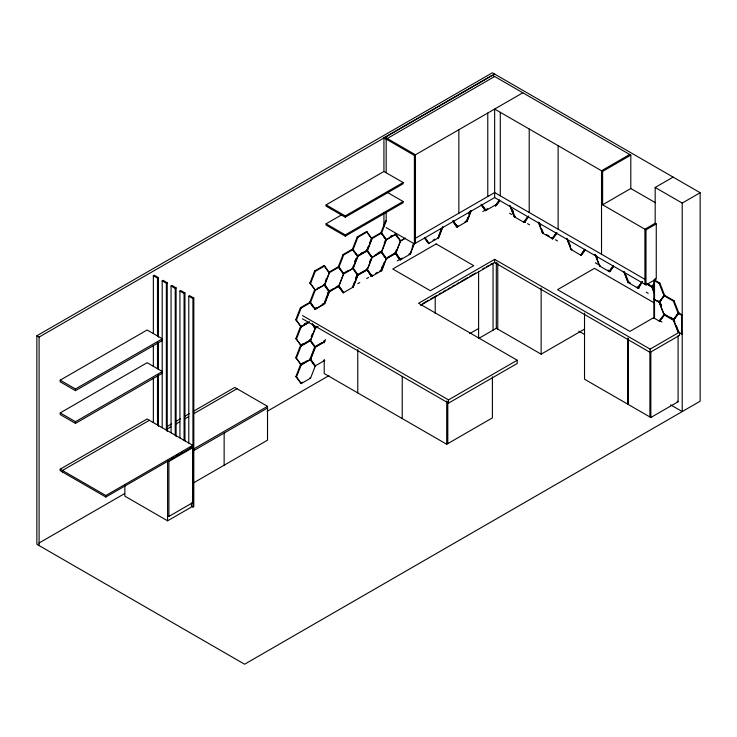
<?xml version="1.0" encoding="UTF-8"?>
<svg xmlns="http://www.w3.org/2000/svg" width="737" height="737" viewBox="0 0 737 737"><rect width="100%" height="100%" fill="white"/><g stroke="black" fill="none" stroke-linecap="round" stroke-linejoin="round"><path stroke-width="1.11" d="M309.955 283.026L314.625 270.986L323.967 265.596L324.621 265.974L329.292 272.616L324.621 284.648L315.279 290.046L309.955 283.026L315.279 290.046M301.083 326.758L295.758 319.738L300.429 307.707L309.77 302.308L310.424 302.686L301.083 308.084L296.412 320.116L301.083 326.758L309.485 321.903M310.609 283.395L315.279 271.363L324.621 265.974M315.095 309.328L309.899 301.986L314.57 289.954L315.215 290.332L324.556 284.933L323.902 284.565L327.993 290.378M312.239 324.077L315.15 328.223L310.489 340.264L301.147 345.653L295.823 338.633L300.493 326.602L302.363 325.524M324.16 284.289L329.227 291.585L324.556 303.616L315.215 309.006L310.544 302.363L315.215 290.332M301.147 345.653L296.477 339.011L301.147 326.979L309.549 322.124M309.77 358.974L310.544 359.536L301.212 364.926L295.758 357.731L300.429 345.69L309.77 340.301L310.424 340.678L301.083 346.068L296.412 358.099L301.083 364.741L310.424 359.352L315.095 347.32L310.019 339.904L315.344 346.924L324.685 341.526L325.459 339.527M325.321 281.285L326.491 278.273M343.027 273.27L343.672 273.648L353.014 268.259L357.685 256.218L352.36 249.198L343.027 254.597L338.357 266.628L343.488 273.888L338.817 285.919L329.476 291.308L324.805 284.666L329.476 272.635L338.817 267.236L338.163 266.868L328.831 272.257L329.476 272.635M327.412 294.21L328.573 291.207L329.411 291.723L338.753 286.334L343.424 292.976L338.688 286.785M324.483 302.382L328.766 291.345L333.437 288.655M324.16 360.015L324.805 360.384L315.464 365.782L310.148 358.762L315.215 366.178L310.544 378.21L301.212 383.599L295.887 376.589L300.558 364.548L307.099 360.771M311.189 336.892L312.359 333.889M324.741 303.755L329.411 291.723M343.672 273.648L339.002 267.006L343.672 254.974L353.014 249.576M301.212 383.599L296.541 376.957L301.212 364.926M310.673 340.282L315.344 328.241L318.144 326.629M357.224 236.936L352.553 248.968L357.869 255.988L367.21 250.598L371.881 238.558L366.565 231.538L357.224 236.936L357.869 237.305L367.21 231.915M310.535 357.758L314.819 346.722L322.29 342.41M353.778 264.85L352.618 267.863L357.685 275.15L353.014 287.19L343.672 292.58L339.002 285.938L343.672 273.897L353.014 268.508L352.36 268.13M353.198 249.346L357.869 237.305M310.802 359.14L315.464 347.099L324.805 341.71L324.031 341.157M354.7 261.865L355.87 258.853M354.948 261.847L356.118 258.834M368.371 246.186L366.814 250.202L371.945 257.453L367.275 269.493L357.933 274.883L353.263 268.24L357.933 256.2L367.275 250.81L366.621 250.433L361.019 253.666M355.474 278.789L356.644 275.776M352.553 286.951L354.497 281.939M355.667 278.927L356.828 275.924M369.532 243.182L371.485 238.162L380.817 232.772L381.471 233.15L372.13 238.539L367.459 250.58L372.13 257.222L381.471 251.824L386.142 239.792L381.011 232.542L385.681 220.501L386.326 220.879L381.655 232.91L386.326 239.562L395.668 234.163M353.198 287.329L357.869 275.297L367.21 269.899L371.881 276.541M369.532 262.105L370.702 259.102M367.459 269.502L372.13 257.471L381.471 252.082L386.142 258.724L381.471 270.755L372.13 276.154L366.814 269.134L372.13 276.154M384.189 243.413L385.746 239.396L386.391 239.774L395.732 234.375L395.078 234.007M386.391 239.774L381.72 251.805L386.391 258.447L395.732 253.058L400.403 241.027L395.272 233.767M381.213 269.383L382.374 266.37M381.397 269.521L384.124 262.501M381.655 270.903L386.326 258.862L395.668 253.473L400.338 260.115M395.272 252.699L396.432 249.696M414.212 243.293L409.929 254.329L400.587 259.719L395.916 253.077L400.587 241.036L405.258 238.346M412.195 247.07L413.356 244.067M414.784 242.436L410.122 254.468L409.275 253.952M438.699 235.656L441.426 228.636M428.4 242.915L429.045 243.293L438.386 237.894L442.67 226.867M438.579 238.042L442.854 227.005M468.916 214.071L470.086 211.058M466.383 221.238L467.94 217.222M469.11 214.209L470.27 211.206M452.767 220.667L457.502 226.858L466.843 221.469L471.127 210.432M467.037 221.607L471.312 210.579M499.382 199.976L495.301 205.789L499.456 200.436M495.55 206.185L499.64 200.372M496.784 204.978L499.124 201.662M510.133 205.798L514.417 216.835L523.758 222.224L527.839 216.411M524.007 222.62L528.678 215.978M524.661 222.242L528.162 217.258M538.59 222.224L542.874 233.26L552.216 238.65L556.297 232.837M556.951 232.468L552.216 238.65M556.555 233.233L552.464 239.046L556.039 234.523M567.048 238.659L571.332 249.686L580.673 255.085L584.763 249.272M584.238 250.552L580.673 255.085M585.012 249.668L580.922 255.481L581.576 255.103M582.156 254.274L585.077 250.119M595.514 255.085L599.789 266.121L609.131 271.511L613.221 265.698M609.131 271.511L613.285 266.158M609.379 271.907L613.47 266.094M610.033 271.529L613.534 266.545M623.972 271.52L628.246 282.547L637.588 287.946L641.678 282.133M642.323 281.755L637.588 287.946M637.837 288.342L642.507 281.691M638.491 287.964L640.822 284.639M647.114 283.975L651.784 286.675L654.124 283.349M653.986 291.963L652.033 286.942L654.373 283.625M653.857 284.906L652.033 286.942M653.876 299.056L659.191 302.133L664.516 295.113L659.845 283.072L654.52 280.005M664.046 295.721L659.385 302.363L664.046 314.395L673.388 319.794L678.713 312.774L674.042 300.733L664.7 295.344L664.046 295.721L673.388 301.111L678.058 313.151L673.388 319.794M664.516 295.113L659.191 302.133M661.2 300.327L659.191 302.382L653.876 299.305M662.37 298.669L664.7 295.344M653.876 317.988L659.191 321.056L664.7 314.026M664.516 314.045L659.191 321.056M674.88 321.829L674.106 319.83L664.765 314.432L659.44 321.452L664.184 315.27M678.307 313.418L681.568 315.298L682.213 314.92L678.961 313.041L678.307 313.418L673.636 320.061L678.307 332.101L681.568 333.981L682.213 333.603M678.961 313.041L673.452 320.208L664.111 314.81M36.85 335.786L492.399 72.779L700.15 192.725L700.15 401.214L244.601 664.221L36.85 544.274L36.85 335.786L39.098 337.085L494.647 74.078M383.931 171.472L403.102 182.536L403.102 183.789L345.257 217.185L326.086 206.12L326.086 204.868L383.931 171.472L383.931 137.819L491.404 75.773M386.179 139.118L494.647 76.501M153.351 333.575L153.351 275.721L154.217 275.214L158.372 277.619L158.372 337.113M153.351 275.721L157.506 278.116L158.372 277.619M162.204 427.7L162.204 280.834L163.07 280.327L167.235 282.732L167.235 431.477M162.204 280.834L166.359 283.229L167.235 282.732M171.067 432.812L171.067 285.947L171.933 285.44L176.088 287.845L176.088 436.59M171.067 285.947L175.222 288.342L176.088 287.845M383.931 137.819L414.387 155.406L522.846 92.779M179.92 437.925L179.92 291.06L180.786 290.562L184.95 292.957L184.95 440.956M179.92 291.06L184.075 293.464L184.95 292.957M188.783 443.038L188.783 296.173L189.649 295.675L193.803 298.07L193.803 506.559L192.937 507.065L191.27 506.107M188.783 296.173L192.937 298.577L193.803 298.07M387.183 192.293L403.102 201.487L403.102 202.739L345.257 236.144L326.086 225.071L326.086 223.818L341.775 214.762M60.204 380.163L147.124 329.983L162.389 338.799L162.389 340.466L75.469 390.647L60.204 381.84L60.204 380.163L75.469 388.979L162.389 338.799M326.086 204.868L345.257 215.932L403.102 182.536M326.086 223.818L345.257 234.891L403.102 201.487M60.204 412.895L147.124 362.715L162.389 371.531L162.389 373.198L75.469 423.379L60.204 414.562L60.204 412.895L75.469 421.711L162.389 371.531M360.955 253.454L362.825 252.376M390.352 236.485L392.213 235.407M359.149 254.744L357.288 255.822L357.933 256.2M390.407 236.697L392.277 235.619M378.017 253.067L380.817 251.455M317.371 288.333L319.241 287.255M347.698 270.829L343.027 273.528L343.672 273.897M375.216 254.938L380.817 251.704L381.471 252.082M399.942 240.409L400.587 240.787L405.258 238.097M415.465 238.272L494.647 192.56L644.903 279.305M335.298 287.577L337.168 286.49M358.154 274.376L366.565 269.521L367.21 269.899M387.551 257.406L395.023 253.095L395.668 253.473M386.179 227.622L414.387 243.91L494.647 197.571L645.99 284.943L656.262 279.019L656.262 223.91L655.175 223.283L644.903 229.207L644.903 284.316M314.358 308.757L316.33 307.615M322.041 304.317L323.902 303.239L324.556 303.616M357.813 283.662L359.785 282.529M366.676 278.549L368.647 277.407M370.619 276.274L372.59 275.131M375.548 273.427L377.519 272.294M379.481 271.152L381.453 270.018M397.225 260.907L402.153 258.061M409.063 254.081L411.034 252.938M433.07 240.216L434.931 239.138M456.083 226.932L458.064 225.789M464.983 221.791L466.963 220.649M482.781 211.519L487.728 208.663M481.814 205.07L485.959 210.432L495.301 205.033M315.344 309.31L323.746 304.464M304.169 324.225L306.039 323.147M304.234 324.446L307.965 322.281M60.204 469.174L147.124 418.994L192.753 445.341L192.753 446.843L105.842 497.024L60.204 470.676L60.204 469.174L105.842 495.522L192.753 445.341M149.371 420.293L62.452 470.473L62.452 471.975M317.214 326.915L315.344 327.993L312.424 323.838M515.071 216.457L514.233 216.973L509.949 205.936M629.72 154.484L601.521 170.763L601.521 254.256M300.493 345.275L303.294 343.663M602.608 171.389L630.808 155.111L630.808 188.506L602.608 204.785L602.608 171.389L494.647 109.058L494.647 197.571M166.728 426.714L171.657 423.867M175.599 421.592L180.528 418.745M184.471 416.46L189.4 413.614M193.343 411.338L234.762 387.432L267.522 406.345L267.522 440.164L193.573 482.855M523.758 222.224L524.412 221.846M167.004 429.146L170.947 426.87M175.876 424.024L179.819 421.748M184.747 418.902L188.69 416.626M193.619 413.779L237.01 388.731M300.429 364.373L303.229 362.751M420.551 305.385L494.647 262.612L650.108 352.369L679.542 335.372L679.542 332.12L650.108 349.108L494.647 259.35L418.579 303.276L517.208 360.218L517.208 363.47L448.511 403.13L302.52 318.845M542.874 233.26L543.528 232.883L541.502 231.722M422.596 303.626L428.418 300.263M430.353 299.139L434.24 296.9M437.179 295.205L435.208 296.338L435.208 313.501M439.151 294.063L441.122 292.93M443.094 291.788L446.051 290.083M448.032 288.941L450.003 287.798M451.974 286.665L454.932 284.961M456.903 283.819L458.875 282.676M460.846 281.543L467.746 277.554M469.718 276.421L475.632 273.003M482.449 269.069L484.375 267.955M486.309 266.84L488.235 265.725M490.16 264.611L492.095 263.505M300.558 383.231L302.428 382.153M171.574 458.405L173.554 457.253M176.539 455.54L178.529 454.388M180.519 453.237L182.509 452.094M189.464 448.078L191.454 446.926L192.753 447.672L192.753 502.652L168.893 516.425L167.594 515.679M191.454 502.929L191.454 507.047L167.594 520.819L167.594 460.699L168.893 461.454L192.753 447.672M193.573 449.045L267.522 406.345M193.573 450.712L267.522 408.012M38.84 543.123L124.571 493.633M267.116 411.338L328.923 375.649M655.175 223.283L655.175 187.465L673.102 177.11M571.332 249.686L571.986 249.318M655.175 187.465L682.213 203.08L700.15 192.725M601.521 204.158L645.99 229.833L656.262 223.91M469.718 333.612L478.599 328.49M600.443 265.744L599.605 266.26L594.934 254.228M584.367 329.209L541.142 354.165L496.314 328.278L478.599 338.504L478.599 271.29M628.246 282.547L628.901 282.179M302.52 315.583L448.511 399.878L517.208 360.218M651.784 286.675L652.438 286.297M646.248 283.846L651.849 287.089L652.503 286.711L647.832 284.012M653.876 318.421L653.876 280.382L659.191 283.45L659.845 283.072M673.388 301.111L674.042 300.733M653.783 317.601L629.868 331.41L557.559 289.659L594.437 268.369L653.866 302.686M324.216 359.868L324.216 373.53L446.705 444.254L492.408 417.87L492.408 376.856M678.058 313.151L678.713 312.774M678.777 331.862L678.123 332.24L673.452 320.208M628.062 338.265L628.062 404.346L650.835 417.492L678.095 401.757L678.095 335.676M492.399 75.202L630.808 155.111M630.808 188.506L655.396 202.703M653.876 280.005L654.52 280.382M385.018 137.193L415.465 154.779L415.465 243.284M509.599 213.297L511.598 214.449M523.556 221.358L525.555 222.51M527.545 223.661L529.544 224.813M546.329 234.504L549.129 236.116M551.479 237.471L553.469 238.622M555.458 239.774L557.458 240.925M595.339 262.805L598.333 264.528M607.914 270.055L609.785 271.133M628.246 281.792L630.236 282.944M637.219 286.979L639.209 288.13M646.192 292.156L648.182 293.308M657.183 300.466L658.961 301.488M670.302 317.26L674.042 319.416M660.048 320.862L662.001 321.986M466.199 221.091L466.843 221.469M437.732 237.526L438.386 237.894M578.785 331.143L584.736 334.58M399.749 240.649L400.587 241.036M677.156 401.214L678.095 401.757M381.011 232.542L381.655 232.91M385.681 239.184L386.326 239.562M386.142 239.792L383.737 236.927M670.624 404.871L682.213 411.568L682.213 203.08M371.485 238.162L372.13 238.539M371.227 238.18L371.881 238.558M395.078 252.68L395.916 253.077M400.587 259.719L395.852 253.528M385.681 258.484L386.326 258.862M366.814 250.202L367.459 250.58M366.565 250.221L367.21 250.598M371.485 256.845L372.13 257.222M371.485 257.093L372.13 257.471M371.945 257.453L368.961 253.758M357.224 255.61L357.869 255.988M357.03 255.85L357.685 256.218M380.817 270.378L381.471 270.755M343.027 254.597L343.672 254.974M366.621 269.116L367.275 269.493M352.618 267.863L353.263 268.24M352.36 267.881L353.014 268.259M357.288 274.505L357.933 274.883M357.869 275.297L354.119 270.626M338.357 266.628L339.002 267.006M343.488 273.888L338.753 267.697M352.36 286.813L353.014 287.19M314.625 270.986L315.279 271.363M338.357 285.56L339.002 285.938M338.163 285.541L338.817 285.919M338.108 285.956L338.753 286.334M343.672 292.58L338.937 286.389M323.967 284.279L324.805 284.666M328.831 290.94L329.476 291.308M309.899 301.986L310.544 302.363M314.57 308.637L315.215 309.006M300.429 307.707L301.083 308.084M295.758 319.738L296.412 320.116M300.493 326.602L301.147 326.979M309.835 339.886L310.489 340.264M314.69 346.547L315.464 347.099M315.095 347.32L309.77 340.301M295.823 338.633L296.477 339.011M300.429 345.69L301.083 346.068M314.819 365.405L315.464 365.782M314.57 365.801L315.215 366.178M295.758 357.731L296.412 358.099M309.899 377.832L310.544 378.21M295.887 376.589L296.541 376.957M167.594 520.819L124.857 496.148L124.857 484.808M481.878 204.619L485.959 210.432M481.04 204.186L485.711 210.828M481.556 205.466L482.726 207.125M483.896 208.792L485.066 210.45M453.421 221.045L457.502 226.858M453.172 221.441L457.253 227.254L453.688 222.731M424.963 237.48L429.045 243.293M424.715 237.876L428.796 243.689L424.641 238.327M395.916 234.145L400.587 240.787M395.668 234.836L397.998 238.152M380.817 232.772L382.577 235.26M395.603 253.924L399.684 259.737M381.407 252.533L384.907 257.517M366.565 231.538L370.647 237.351M366.621 250.433L367.791 252.091M353.53 250.866L356.45 255.011M366.565 269.521L367.726 271.188M368.896 272.847L371.227 276.172M323.967 265.596L328.638 272.239M309.77 302.308L313.271 307.292M313.336 326.187L314.506 327.854M309.899 359.159L313.98 364.972M676.437 325.846L678.381 330.858M659.191 283.45L663.862 295.482M660.416 302.99L661.586 306.002M660.232 303.008L661.402 306.021M659.191 302.382L663.862 314.413M653.074 287.568L654.244 290.581M652.89 287.716L654.06 290.719M651.849 287.089L654.18 293.105M625.602 274.293L628.32 281.313M623.778 271.658L628.062 282.695M596.362 255.859L597.532 258.862M569.075 242.436L570.631 246.444M566.864 238.797L571.147 249.834M539.447 222.998L540.617 226.01M541.778 229.014L543.335 233.03M538.406 222.371L542.69 233.399M512.344 209.437L513.514 212.44M512.16 209.575L514.877 216.595M681.568 315.298L681.568 333.981M655.175 278.393L655.175 280.659M654.52 280.751L654.52 299.434M654.52 299.683L654.52 318.366M650.835 351.42L650.835 417.492M650.108 349.108L650.108 352.369M649.896 352.019L649.896 416.949M645.99 229.833L645.99 284.943M627.915 338.182L627.915 404.263L584.524 379.214L584.524 313.133M558.13 145.714L558.13 229.216M541.142 288.084L541.142 354.165M529.212 129.021L529.212 212.514M500.285 112.319L500.285 195.812M497.761 263.035L497.761 329.117M496.314 262.206L496.314 328.278M494.647 259.35L494.647 262.612M493.053 262.943L493.053 330.158M487.774 113.028L487.774 196.521M458.856 129.73L458.856 213.223M448.511 399.878L448.511 403.13M447.792 401.481L447.792 443.628M446.705 400.965L446.705 444.254M414.387 155.406L414.387 243.91M402.236 376.432L402.236 418.579M386.179 136.695L386.179 172.771M386.179 211.98L386.179 220.916M383.931 212.91L383.931 226.323M357.767 349.614L357.767 392.904M345.257 215.932L345.257 217.185M345.257 234.891L345.257 236.144M324.216 340.494L324.216 342.779M224.14 433.061L224.14 465.213M192.937 298.577L192.937 507.065M184.075 293.464L184.075 440.33M175.222 288.342L175.222 435.217M168.893 461.454L168.893 516.425M166.359 283.229L166.359 430.104M158.372 342.834L158.372 369.154M158.372 374.875L158.372 426.364M157.506 278.116L157.506 335.98M157.506 342.254L157.506 368.712M157.506 376.073L157.506 424.991M153.351 345.607L153.351 366.307M153.351 378.219L153.351 422.587M105.842 495.522L105.842 497.024M75.469 388.979L75.469 390.647M75.469 421.711L75.469 423.379M39.098 337.085L39.098 545.573M436.147 243.947L392.766 268.996L430.362 290.71L473.753 265.661L436.147 243.947"/></g></svg>
